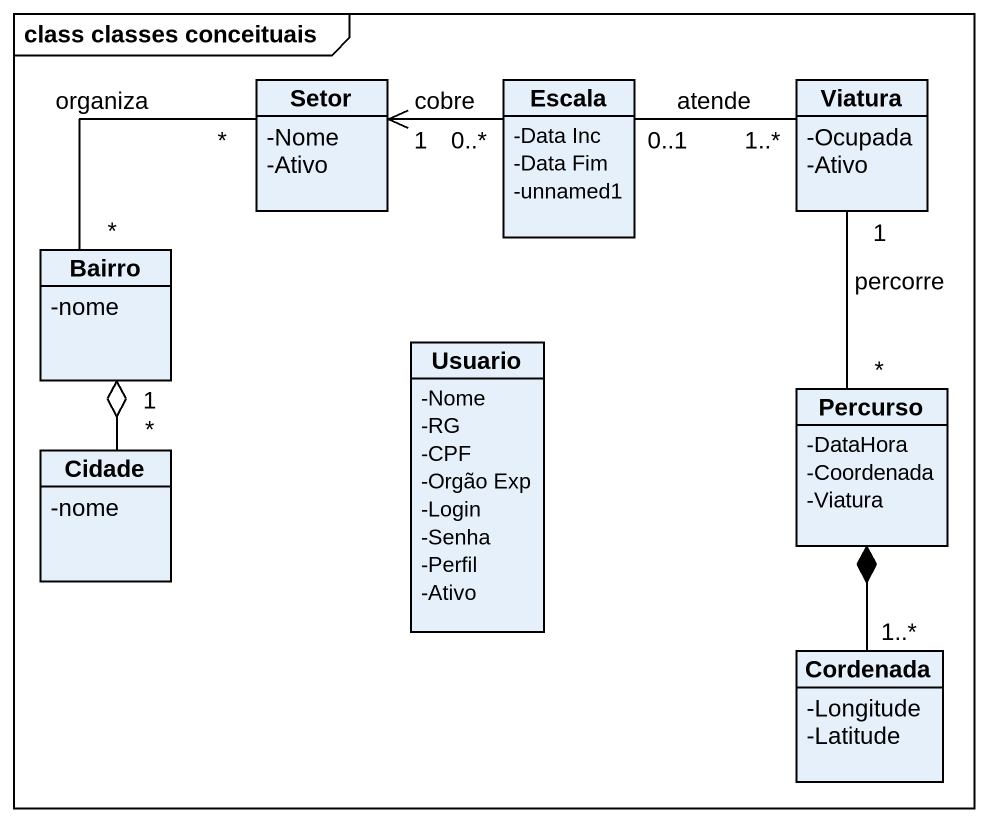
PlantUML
@startuml
mainframe class classes conceituais
hide circle
hide empty members
skinparam classAttributeIconSize 0
class Setor {
  -Nome
  -Ativo
}
class Escala {
  -Data Inc
  -Data Fim
  -unnamed1
}
class Viatura {
  -Ocupada
  -Ativo
}
class Bairro {
  -nome
}
class Usuario {
  -Nome
  -RG
  -CPF
  -Orgão Exp
  -Login
  -Senha
  -Perfil
  -Ativo
}
class Percurso {
  -DataHora
  -Coordenada
  -Viatura
}
class Cidade {
  -nome
}
class Cordenada {
  -Longitude
  -Latitude
}
Setor "*" -- "*" Bairro : organiza
Escala "0..*" -left-> "1" Setor : cobre
Viatura "1..*" -left- "0..1" Escala : atende
Viatura "1" -- "*" Percurso : percorre
Bairro "*" o-- "1" Cidade
Percurso *-- "1..*" Cordenada
@enduml
